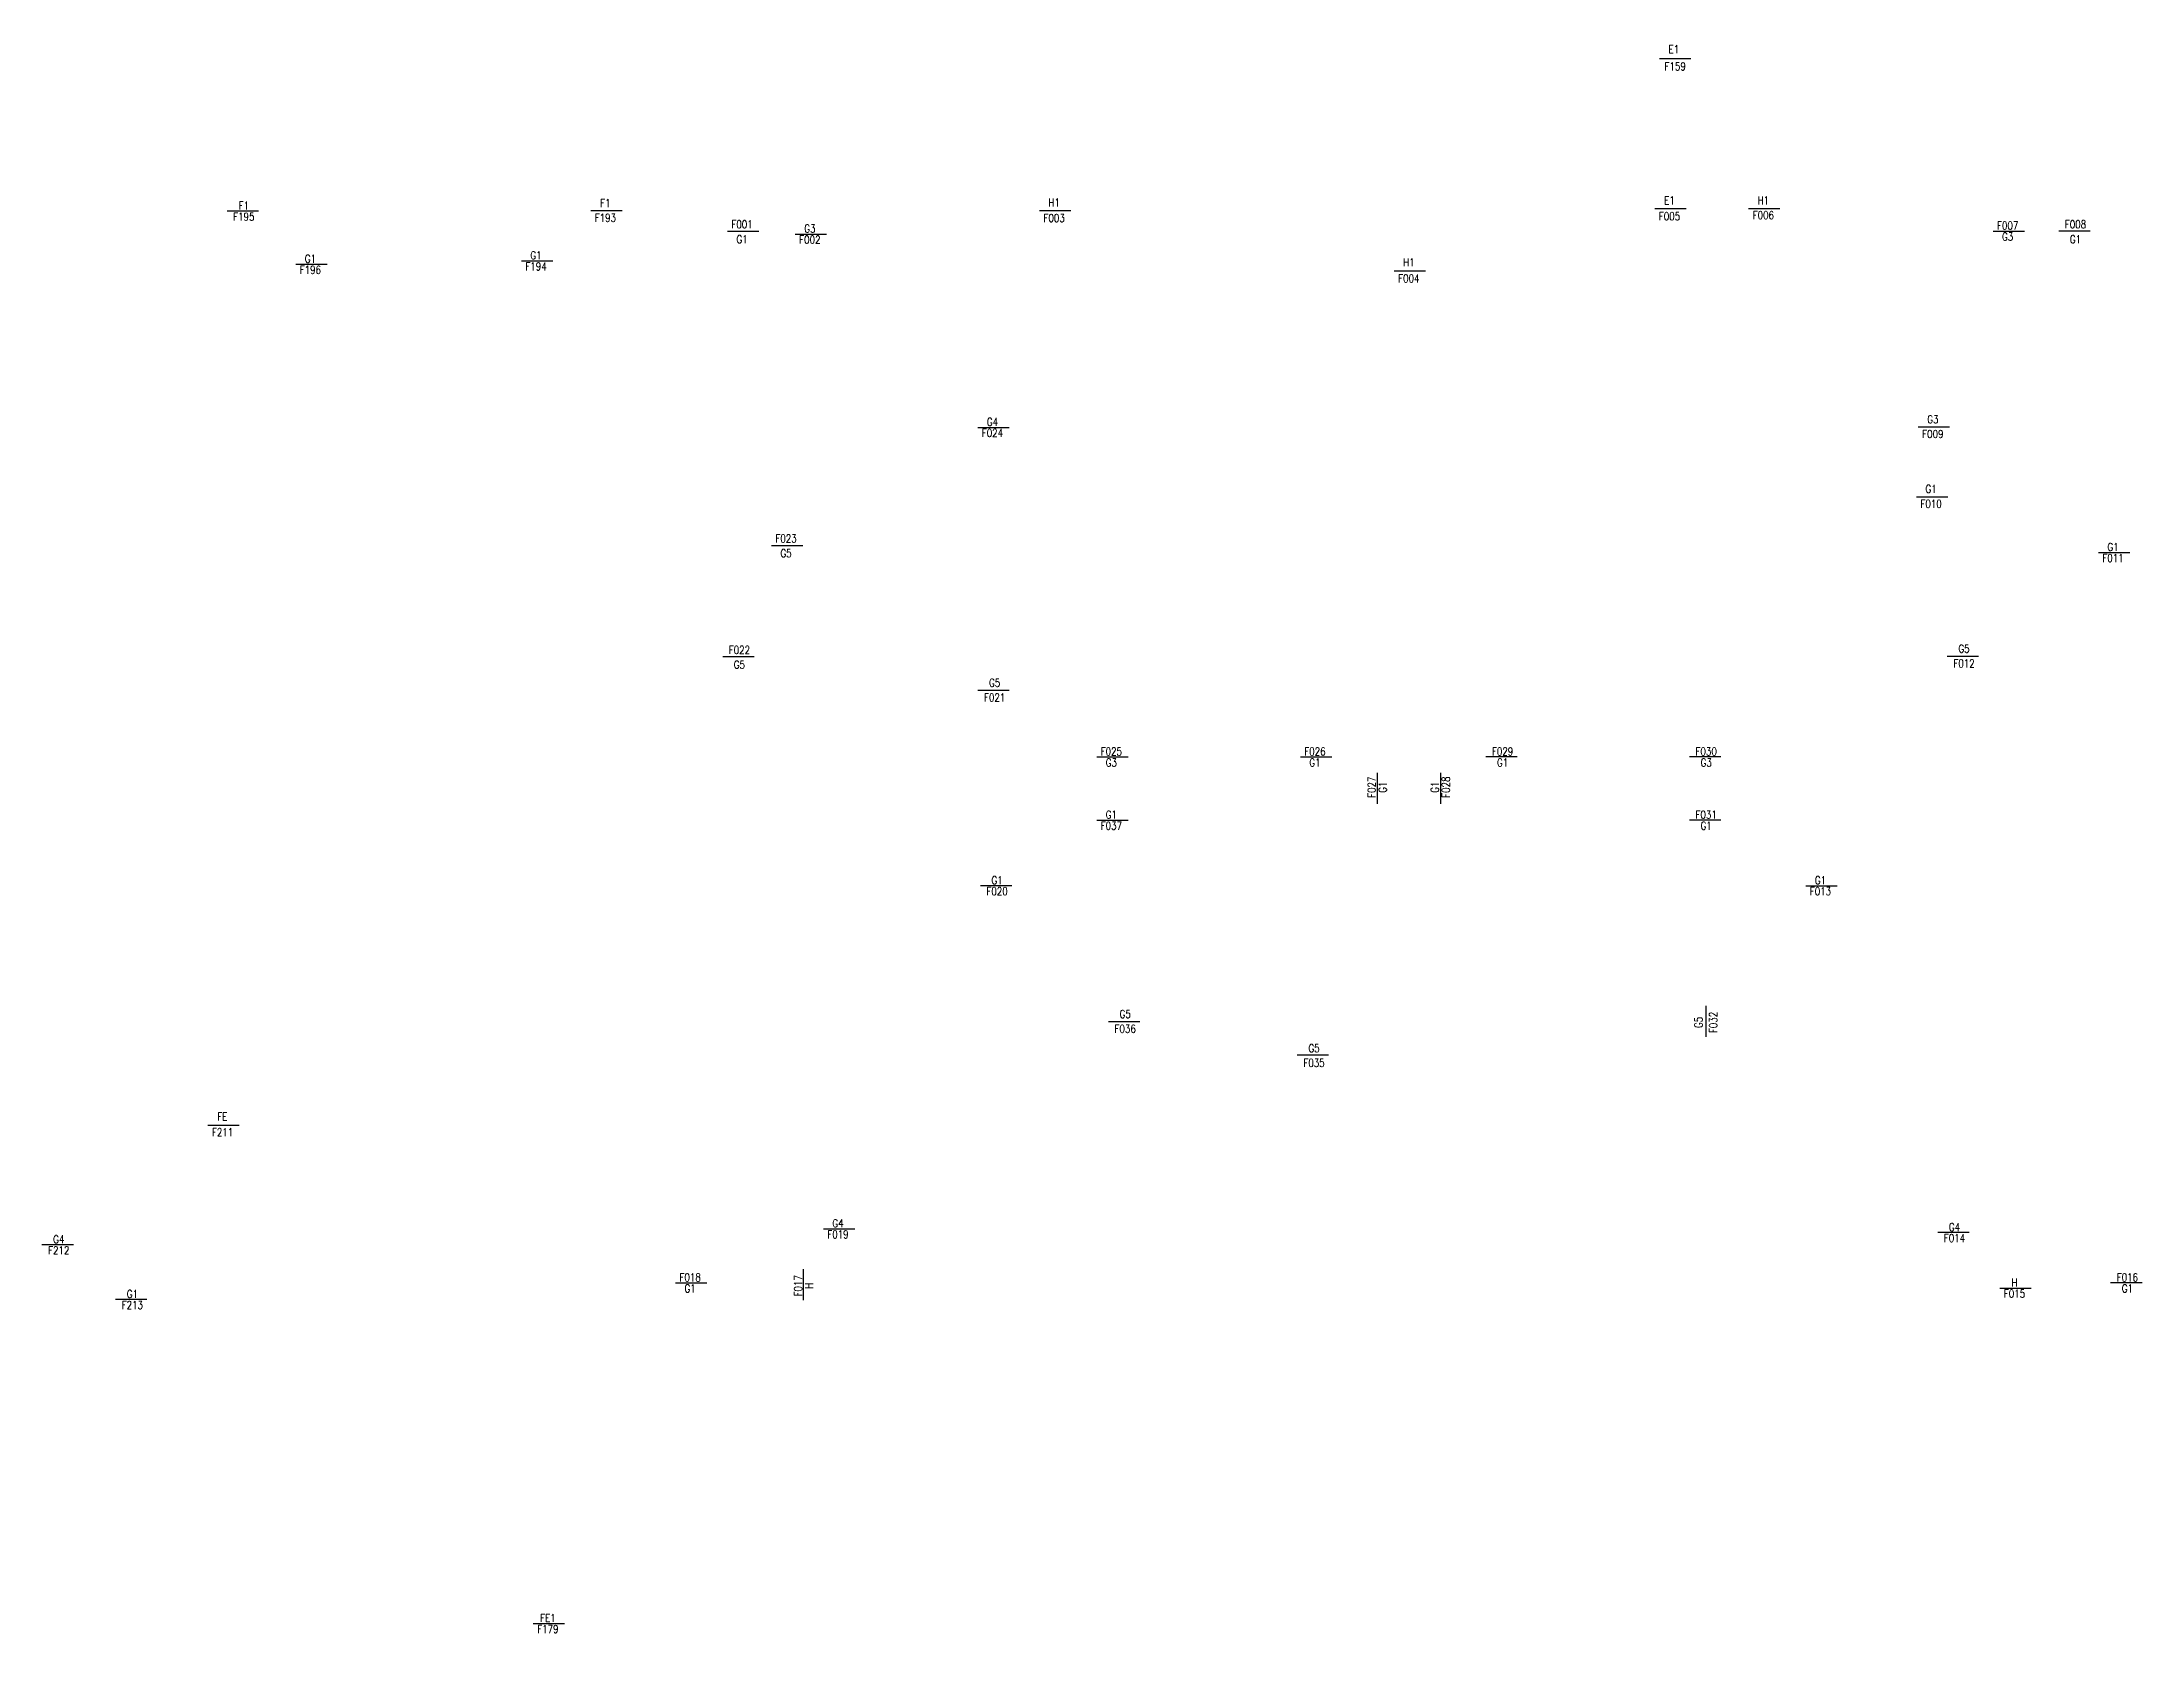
# Model space of a CAD drawing. Extents: x 417866242 to 417866861, y 43498051 to 43498155.
# Drawn here: x 417866819.56514 to 417866819.61001, y 43498082.70444 to 43498082.73858 of the extents above; entities that cross this region are included whole.
import ezdxf
from ezdxf.enums import TextEntityAlignment as Align

# ---------------------------------------------------------------- set-up
doc = ezdxf.new("R2010")
doc.units = 0
doc.header["$MEASUREMENT"] = 0
doc.layers.add('DOOR-CR', color=2, linetype='CONTINUOUS')
doc.layers.add('DOOR-NO', color=7, linetype='CONTINUOUS')
doc.styles.add('ROMANS', font='ROMANS.shx', dxfattribs={"width": 0.6})

# ---------------------------------------------------------------- blocks, each defined once
blk = doc.blocks.new('DD1')
at = {"layer": 'DOOR-CR'}
blk.add_line((-308, 0), (353, 0), dxfattribs=at)
blk.add_lwpolyline([(-308, -173, 3.820224), (-308, 173)], format="xyb", close=True, dxfattribs=at)
at = {"layer": 'DOOR-NO', "color": 255, "style": 'ROMANS', "width": 0.8}
for tag, p in [('G', (0, 184)), ('000', (0, -141))]:
    blk.add_attdef(tag, text='', height=204, dxfattribs=at).set_placement(p, align=Align.MIDDLE)

msp = doc.modelspace()

# ---------------------------------------------------------------- block references
at = {"layer": 'DOOR-NO'}
ref = msp.add_blockref('DD1', (417866819.600007, 43498082.738224), dxfattribs=dict(at, xscale=1.013278961181641e-06, yscale=9.98377799987793e-07, zscale=1e-06))
ref.add_attrib('G', 'E1', dxfattribs={"height": 0.00017, "style": 'ROMANS', "width": 0.8}).set_placement((417866819.600004, 43498082.738423), align=Align.MIDDLE)
ref.add_attrib('000', 'F159', dxfattribs={"height": 0.00017, "style": 'ROMANS', "width": 0.8}).set_placement((417866819.600034, 43498082.738056), align=Align.MIDDLE)
ref = msp.add_blockref('DD1', (417866819.569453, 43498082.734964), dxfattribs=dict(at, xscale=-1.013278961181641e-06, yscale=9.98377799987793e-07, zscale=1e-06))
ref.add_attrib('G', 'F1', dxfattribs={"height": 0.00017, "style": 'ROMANS', "width": 0.8}).set_placement((417866819.569453, 43498082.735082), align=Align.MIDDLE)
ref.add_attrib('000', 'F195', dxfattribs={"height": 0.00017, "style": 'ROMANS', "width": 0.8}).set_placement((417866819.569453, 43498082.734846), align=Align.MIDDLE)
ref = msp.add_blockref('DD1', (417866819.577178, 43498082.734977), dxfattribs=dict(at, xscale=1.013278961181641e-06, yscale=9.98377799987793e-07, zscale=1e-06))
ref.add_attrib('G', 'F1', dxfattribs={"height": 0.00017, "style": 'ROMANS', "width": 0.8}).set_placement((417866819.577178, 43498082.735136), align=Align.MIDDLE)
ref.add_attrib('000', 'F193', dxfattribs={"height": 0.00017, "style": 'ROMANS', "width": 0.8}).set_placement((417866819.577178, 43498082.734821), align=Align.MIDDLE)
ref = msp.add_blockref('DD1', (417866819.586765, 43498082.734977), dxfattribs=dict(at, xscale=1.013278961181641e-06, yscale=9.98377799987793e-07, zscale=1e-06))
ref.add_attrib('G', 'H1', dxfattribs={"height": 0.00017, "style": 'ROMANS', "width": 0.8}).set_placement((417866819.586765, 43498082.735147), align=Align.MIDDLE)
ref.add_attrib('000', 'F003', dxfattribs={"height": 0.00017, "style": 'ROMANS', "width": 0.8}).set_placement((417866819.586765, 43498082.734816), align=Align.MIDDLE)
ref = msp.add_blockref('DD1', (417866819.599913, 43498082.735019), dxfattribs=dict(at, xscale=1.013278961181641e-06, yscale=9.98377799987793e-07, zscale=1e-06))
ref.add_attrib('G', 'E1', dxfattribs={"height": 0.00017, "style": 'ROMANS', "width": 0.8}).set_placement((417866819.599912, 43498082.735192), align=Align.MIDDLE)
ref.add_attrib('000', 'F005', dxfattribs={"height": 0.00017, "style": 'ROMANS', "width": 0.8}).set_placement((417866819.599912, 43498082.734855), align=Align.MIDDLE)
ref = msp.add_blockref('DD1', (417866819.601915, 43498082.735019), dxfattribs=dict(at, xscale=1.013278961181641e-06, yscale=9.98377799987793e-07, zscale=1e-06))
ref.add_attrib('G', 'H1', dxfattribs={"height": 0.00017, "style": 'ROMANS', "width": 0.8}).set_placement((417866819.601917, 43498082.735194), align=Align.MIDDLE)
ref.add_attrib('000', 'F006', dxfattribs={"height": 0.00017, "style": 'ROMANS', "width": 0.8}).set_placement((417866819.601917, 43498082.734877), align=Align.MIDDLE)
ref = msp.add_blockref('DD1', (417866819.580098, 43498082.734536), dxfattribs=dict(at, xscale=-1.013278961181641e-06, yscale=9.98377799987793e-07, zscale=1e-06, rotation=180))
ref.add_attrib('G', 'G1', dxfattribs={"height": 0.00017, "style": 'ROMANS', "width": 0.8}).set_placement((417866819.580098, 43498082.734363), align=Align.MIDDLE)
ref.add_attrib('000', 'F001', dxfattribs={"height": 0.00017, "style": 'ROMANS', "width": 0.8}).set_placement((417866819.580098, 43498082.734683), align=Align.MIDDLE)
ref = msp.add_blockref('DD1', (417866819.607137, 43498082.734537), dxfattribs=dict(at, xscale=-1.013278961181641e-06, yscale=9.98377799987793e-07, zscale=1e-06, rotation=180))
ref.add_attrib('G', 'G3', dxfattribs={"height": 0.00017, "style": 'ROMANS', "width": 0.8}).set_placement((417866819.607137, 43498082.734419), align=Align.MIDDLE)
ref.add_attrib('000', 'F007', dxfattribs={"height": 0.00017, "style": 'ROMANS', "width": 0.8}).set_placement((417866819.607137, 43498082.734655), align=Align.MIDDLE)
ref = msp.add_blockref('DD1', (417866819.608586, 43498082.734536), dxfattribs=dict(at, xscale=1.013278961181641e-06, yscale=9.98377799987793e-07, zscale=1e-06, rotation=180))
ref.add_attrib('G', 'G1', dxfattribs={"height": 0.00017, "style": 'ROMANS', "width": 0.8}).set_placement((417866819.608586, 43498082.734363), align=Align.MIDDLE)
ref.add_attrib('000', 'F008', dxfattribs={"height": 0.00017, "style": 'ROMANS', "width": 0.8}).set_placement((417866819.608586, 43498082.734683), align=Align.MIDDLE)
ref = msp.add_blockref('DD1', (417866819.581546, 43498082.734473), dxfattribs=dict(at, xscale=1.013278961181641e-06, yscale=9.98377799987793e-07, zscale=1e-06))
ref.add_attrib('G', 'G3', dxfattribs={"height": 0.00017, "style": 'ROMANS', "width": 0.8}).set_placement((417866819.581546, 43498082.734591), align=Align.MIDDLE)
ref.add_attrib('000', 'F002', dxfattribs={"height": 0.00017, "style": 'ROMANS', "width": 0.8}).set_placement((417866819.581546, 43498082.734355), align=Align.MIDDLE)
ref = msp.add_blockref('DD1', (417866819.570875, 43498082.733828), dxfattribs=dict(at, xscale=1.013278961181641e-06, yscale=9.98377799987793e-07, zscale=1e-06))
ref.add_attrib('G', 'G1', dxfattribs={"height": 0.00017, "style": 'ROMANS', "width": 0.8}).set_placement((417866819.570875, 43498082.733946), align=Align.MIDDLE)
ref.add_attrib('000', 'F196', dxfattribs={"height": 0.00017, "style": 'ROMANS', "width": 0.8}).set_placement((417866819.570875, 43498082.73371), align=Align.MIDDLE)
ref = msp.add_blockref('DD1', (417866819.575695, 43498082.733902), dxfattribs=dict(at, xscale=1.013278961181641e-06, yscale=9.98377799987793e-07, zscale=1e-06))
ref.add_attrib('G', 'G1', dxfattribs={"height": 0.00017, "style": 'ROMANS', "width": 0.8}).set_placement((417866819.575695, 43498082.73402), align=Align.MIDDLE)
ref.add_attrib('000', 'F194', dxfattribs={"height": 0.00017, "style": 'ROMANS', "width": 0.8}).set_placement((417866819.575695, 43498082.733784), align=Align.MIDDLE)
ref = msp.add_blockref('DD1', (417866819.594344, 43498082.733689), dxfattribs=dict(at, xscale=1.013278961181641e-06, yscale=9.98377799987793e-07, zscale=1e-06))
ref.add_attrib('G', 'H1', dxfattribs={"height": 0.00017, "style": 'ROMANS', "width": 0.8}).set_placement((417866819.594344, 43498082.73387), align=Align.MIDDLE)
ref.add_attrib('000', 'F004', dxfattribs={"height": 0.00017, "style": 'ROMANS', "width": 0.8}).set_placement((417866819.594344, 43498082.733527), align=Align.MIDDLE)
ref = msp.add_blockref('DD1', (417866819.585447, 43498082.730345), dxfattribs=dict(at, xscale=1.013278961181641e-06, yscale=9.98377799987793e-07, zscale=1e-06))
ref.add_attrib('G', 'G4', dxfattribs={"height": 0.00017, "style": 'ROMANS', "width": 0.8}).set_placement((417866819.585447, 43498082.730463), align=Align.MIDDLE)
ref.add_attrib('000', 'F024', dxfattribs={"height": 0.00017, "style": 'ROMANS', "width": 0.8}).set_placement((417866819.585447, 43498082.730227), align=Align.MIDDLE)
ref = msp.add_blockref('DD1', (417866819.605539, 43498082.730353), dxfattribs=dict(at, xscale=1.013278961181641e-06, yscale=9.98377799987793e-07, zscale=1e-06))
ref.add_attrib('G', 'G3', dxfattribs={"height": 0.00017, "style": 'ROMANS', "width": 0.8}).set_placement((417866819.605539, 43498082.730517), align=Align.MIDDLE)
ref.add_attrib('000', 'F009', dxfattribs={"height": 0.00017, "style": 'ROMANS', "width": 0.8}).set_placement((417866819.605539, 43498082.730203), align=Align.MIDDLE)
ref = msp.add_blockref('DD1', (417866819.605501, 43498082.728858), dxfattribs=dict(at, xscale=1.013278961181641e-06, yscale=9.98377799987793e-07, zscale=1e-06))
ref.add_attrib('G', 'G1', dxfattribs={"height": 0.00017, "style": 'ROMANS', "width": 0.8}).set_placement((417866819.605501, 43498082.72903), align=Align.MIDDLE)
ref.add_attrib('000', 'F010', dxfattribs={"height": 0.00017, "style": 'ROMANS', "width": 0.8}).set_placement((417866819.605501, 43498082.728711), align=Align.MIDDLE)
ref = msp.add_blockref('DD1', (417866819.581038, 43498082.727822), dxfattribs=dict(at, xscale=-1.013278961181641e-06, yscale=9.98377799987793e-07, zscale=1e-06, rotation=180))
ref.add_attrib('G', 'G5', dxfattribs={"height": 0.00017, "style": 'ROMANS', "width": 0.8}).set_placement((417866819.581038, 43498082.727657), align=Align.MIDDLE)
ref.add_attrib('000', 'F023', dxfattribs={"height": 0.00017, "style": 'ROMANS', "width": 0.8}).set_placement((417866819.581038, 43498082.727972), align=Align.MIDDLE)
ref = msp.add_blockref('DD1', (417866819.609388, 43498082.727672), dxfattribs=dict(at, xscale=1.013278961181641e-06, yscale=9.98377799987793e-07, zscale=1e-06))
ref.add_attrib('G', 'G1', dxfattribs={"height": 0.00017, "style": 'ROMANS', "width": 0.8}).set_placement((417866819.609388, 43498082.72779), align=Align.MIDDLE)
ref.add_attrib('000', 'F011', dxfattribs={"height": 0.00017, "style": 'ROMANS', "width": 0.8}).set_placement((417866819.609388, 43498082.727554), align=Align.MIDDLE)
ref = msp.add_blockref('DD1', (417866819.580041, 43498082.725441), dxfattribs=dict(at, xscale=1.013278961181641e-06, yscale=9.98377799987793e-07, zscale=1e-06, rotation=180))
ref.add_attrib('G', 'G5', dxfattribs={"height": 0.00017, "style": 'ROMANS', "width": 0.8}).set_placement((417866819.580041, 43498082.725276), align=Align.MIDDLE)
ref.add_attrib('000', 'F022', dxfattribs={"height": 0.00017, "style": 'ROMANS', "width": 0.8}).set_placement((417866819.580041, 43498082.725591), align=Align.MIDDLE)
ref = msp.add_blockref('DD1', (417866819.606205, 43498082.725452), dxfattribs=dict(at, xscale=-1.013278961181641e-06, yscale=9.98377799987793e-07, zscale=1e-06))
ref.add_attrib('G', 'G5', dxfattribs={"height": 0.00017, "style": 'ROMANS', "width": 0.8}).set_placement((417866819.606205, 43498082.725617), align=Align.MIDDLE)
ref.add_attrib('000', 'F012', dxfattribs={"height": 0.00017, "style": 'ROMANS', "width": 0.8}).set_placement((417866819.606205, 43498082.725302), align=Align.MIDDLE)
ref = msp.add_blockref('DD1', (417866819.585494, 43498082.724725), dxfattribs=dict(at, xscale=-1.013278961181641e-06, yscale=9.98377799987793e-07, zscale=1e-06))
ref.add_attrib('G', 'G5', dxfattribs={"height": 0.00017, "style": 'ROMANS', "width": 0.8}).set_placement((417866819.585494, 43498082.72489), align=Align.MIDDLE)
ref.add_attrib('000', 'F021', dxfattribs={"height": 0.00017, "style": 'ROMANS', "width": 0.8}).set_placement((417866819.585494, 43498082.724575), align=Align.MIDDLE)
ref = msp.add_blockref('DD1', (417866819.587987, 43498082.723304), dxfattribs=dict(at, xscale=-1.013278961181641e-06, yscale=9.98377799987793e-07, zscale=1e-06, rotation=180))
ref.add_attrib('G', 'G3', dxfattribs={"height": 0.00017, "style": 'ROMANS', "width": 0.8}).set_placement((417866819.587987, 43498082.723186), align=Align.MIDDLE)
ref.add_attrib('000', 'F025', dxfattribs={"height": 0.00017, "style": 'ROMANS', "width": 0.8}).set_placement((417866819.587987, 43498082.723422), align=Align.MIDDLE)
ref = msp.add_blockref('DD1', (417866819.592337, 43498082.723304), dxfattribs=dict(at, xscale=-1.013278961181641e-06, yscale=9.98377799987793e-07, zscale=1e-06, rotation=180))
ref.add_attrib('G', 'G1', dxfattribs={"height": 0.00017, "style": 'ROMANS', "width": 0.8}).set_placement((417866819.592337, 43498082.723186), align=Align.MIDDLE)
ref.add_attrib('000', 'F026', dxfattribs={"height": 0.00017, "style": 'ROMANS', "width": 0.8}).set_placement((417866819.592337, 43498082.723422), align=Align.MIDDLE)
ref = msp.add_blockref('DD1', (417866819.596346, 43498082.723304), dxfattribs=dict(at, xscale=1.013278961181641e-06, yscale=9.98377799987793e-07, zscale=1e-06, rotation=180))
ref.add_attrib('G', 'G1', dxfattribs={"height": 0.00017, "style": 'ROMANS', "width": 0.8}).set_placement((417866819.596346, 43498082.723186), align=Align.MIDDLE)
ref.add_attrib('000', 'F029', dxfattribs={"height": 0.00017, "style": 'ROMANS', "width": 0.8}).set_placement((417866819.596346, 43498082.723422), align=Align.MIDDLE)
ref = msp.add_blockref('DD1', (417866819.600696, 43498082.723304), dxfattribs=dict(at, xscale=1.013278961181641e-06, yscale=9.98377799987793e-07, zscale=1e-06, rotation=180))
ref.add_attrib('G', 'G3', dxfattribs={"height": 0.00017, "style": 'ROMANS', "width": 0.8}).set_placement((417866819.600696, 43498082.723186), align=Align.MIDDLE)
ref.add_attrib('000', 'F030', dxfattribs={"height": 0.00017, "style": 'ROMANS', "width": 0.8}).set_placement((417866819.600696, 43498082.723422), align=Align.MIDDLE)
ref = msp.add_blockref('DD1', (417866819.593667, 43498082.722659), dxfattribs=dict(at, xscale=9.98377799987793e-07, yscale=9.98377799987793e-07, zscale=1e-06, rotation=270))
ref.add_attrib('G', 'G1', dxfattribs={"height": 0.00017, "rotation": 90, "style": 'ROMANS', "width": 0.8}).set_placement((417866819.593785, 43498082.722659), align=Align.MIDDLE)
ref.add_attrib('000', 'F027', dxfattribs={"height": 0.00017, "rotation": 90, "style": 'ROMANS', "width": 0.8}).set_placement((417866819.593549, 43498082.722659), align=Align.MIDDLE)
ref = msp.add_blockref('DD1', (417866819.595017, 43498082.722659), dxfattribs=dict(at, xscale=-9.98377799987793e-07, yscale=9.98377799987793e-07, zscale=1e-06, rotation=90))
ref.add_attrib('G', 'G1', dxfattribs={"height": 0.00017, "rotation": 90, "style": 'ROMANS', "width": 0.8}).set_placement((417866819.594899, 43498082.722659), align=Align.MIDDLE)
ref.add_attrib('000', 'F028', dxfattribs={"height": 0.00017, "rotation": 90, "style": 'ROMANS', "width": 0.8}).set_placement((417866819.595135, 43498082.722659), align=Align.MIDDLE)
ref = msp.add_blockref('DD1', (417866819.587987, 43498082.721954), dxfattribs=dict(at, xscale=1.013278961181641e-06, yscale=9.98377799987793e-07, zscale=1e-06))
ref.add_attrib('G', 'G1', dxfattribs={"height": 0.00017, "style": 'ROMANS', "width": 0.8}).set_placement((417866819.587987, 43498082.722072), align=Align.MIDDLE)
ref.add_attrib('000', 'F037', dxfattribs={"height": 0.00017, "style": 'ROMANS', "width": 0.8}).set_placement((417866819.587987, 43498082.721836), align=Align.MIDDLE)
ref = msp.add_blockref('DD1', (417866819.600696, 43498082.721954), dxfattribs=dict(at, xscale=-1.013278961181641e-06, yscale=9.98377799987793e-07, zscale=1e-06))
ref.add_attrib('G', 'F031', dxfattribs={"height": 0.00017, "style": 'ROMANS', "width": 0.8}).set_placement((417866819.600696, 43498082.722072), align=Align.MIDDLE)
ref.add_attrib('000', 'G1', dxfattribs={"height": 0.00017, "style": 'ROMANS', "width": 0.8}).set_placement((417866819.600696, 43498082.721836), align=Align.MIDDLE)
ref = msp.add_blockref('DD1', (417866819.585546, 43498082.720554), dxfattribs=dict(at, xscale=-1.013278961181641e-06, yscale=9.98377799987793e-07, zscale=1e-06))
ref.add_attrib('G', 'G1', dxfattribs={"height": 0.00017, "style": 'ROMANS', "width": 0.8}).set_placement((417866819.585546, 43498082.720672), align=Align.MIDDLE)
ref.add_attrib('000', 'F020', dxfattribs={"height": 0.00017, "style": 'ROMANS', "width": 0.8}).set_placement((417866819.585546, 43498082.720436), align=Align.MIDDLE)
ref = msp.add_blockref('DD1', (417866819.603137, 43498082.720554), dxfattribs=dict(at, xscale=1.013278961181641e-06, yscale=9.98377799987793e-07, zscale=1e-06))
ref.add_attrib('G', 'G1', dxfattribs={"height": 0.00017, "style": 'ROMANS', "width": 0.8}).set_placement((417866819.603137, 43498082.720672), align=Align.MIDDLE)
ref.add_attrib('000', 'F013', dxfattribs={"height": 0.00017, "style": 'ROMANS', "width": 0.8}).set_placement((417866819.603137, 43498082.720436), align=Align.MIDDLE)
ref = msp.add_blockref('DD1', (417866819.588283, 43498082.717648), dxfattribs=dict(at, xscale=-1.013278961181641e-06, yscale=9.98377799987793e-07, zscale=1e-06))
ref.add_attrib('G', 'G5', dxfattribs={"height": 0.00017, "style": 'ROMANS', "width": 0.8}).set_placement((417866819.588283, 43498082.717813), align=Align.MIDDLE)
ref.add_attrib('000', 'F036', dxfattribs={"height": 0.00017, "style": 'ROMANS', "width": 0.8}).set_placement((417866819.588283, 43498082.717498), align=Align.MIDDLE)
ref = msp.add_blockref('DD1', (417866819.600696, 43498082.717634), dxfattribs=dict(at, xscale=9.98377799987793e-07, yscale=9.98377799987793e-07, zscale=1e-06, rotation=90))
ref.add_attrib('G', 'G5', dxfattribs={"height": 0.00017, "rotation": 90, "style": 'ROMANS', "width": 0.8}).set_placement((417866819.600532, 43498082.717634), align=Align.MIDDLE)
ref.add_attrib('000', 'F032', dxfattribs={"height": 0.00017, "rotation": 90, "style": 'ROMANS', "width": 0.8}).set_placement((417866819.600846, 43498082.717634), align=Align.MIDDLE)
ref = msp.add_blockref('DD1', (417866819.592318, 43498082.716934), dxfattribs=dict(at, xscale=1.013278961181641e-06, yscale=9.98377799987793e-07, zscale=1e-06, rotation=180))
ref.add_attrib('G', 'F035', dxfattribs={"height": 0.00017, "style": 'ROMANS', "width": 0.8}).set_placement((417866819.592318, 43498082.71677), align=Align.MIDDLE)
ref.add_attrib('000', 'G5', dxfattribs={"height": 0.00017, "style": 'ROMANS', "width": 0.8}).set_placement((417866819.592318, 43498082.717084), align=Align.MIDDLE)
ref = msp.add_blockref('DD1', (417866819.568996, 43498082.715441), dxfattribs=dict(at, xscale=1.013278961181641e-06, yscale=9.98377799987793e-07, zscale=1e-06))
ref.add_attrib('G', 'FE', dxfattribs={"height": 0.00017, "style": 'ROMANS', "width": 0.8}).set_placement((417866819.568993, 43498082.715622), align=Align.MIDDLE)
ref.add_attrib('000', 'F211', dxfattribs={"height": 0.00017, "style": 'ROMANS', "width": 0.8}).set_placement((417866819.568999, 43498082.715289), align=Align.MIDDLE)
ref = msp.add_blockref('DD1', (417866819.582147, 43498082.713225), dxfattribs=dict(at, xscale=1.013278961181641e-06, yscale=9.98377799987793e-07, zscale=1e-06))
ref.add_attrib('G', 'G4', dxfattribs={"height": 0.00017, "style": 'ROMANS', "width": 0.8}).set_placement((417866819.582147, 43498082.713343), align=Align.MIDDLE)
ref.add_attrib('000', 'F019', dxfattribs={"height": 0.00017, "style": 'ROMANS', "width": 0.8}).set_placement((417866819.582147, 43498082.713107), align=Align.MIDDLE)
ref = msp.add_blockref('DD1', (417866819.606001, 43498082.713145), dxfattribs=dict(at, xscale=-1.013278961181641e-06, yscale=9.98377799987793e-07, zscale=1e-06))
ref.add_attrib('G', 'G4', dxfattribs={"height": 0.00017, "style": 'ROMANS', "width": 0.8}).set_placement((417866819.606001, 43498082.713262), align=Align.MIDDLE)
ref.add_attrib('000', 'F014', dxfattribs={"height": 0.00017, "style": 'ROMANS', "width": 0.8}).set_placement((417866819.606001, 43498082.713027), align=Align.MIDDLE)
ref = msp.add_blockref('DD1', (417866819.565498, 43498082.712884), dxfattribs=dict(at, xscale=-1.013278961181641e-06, yscale=9.98377799987793e-07, zscale=1e-06))
ref.add_attrib('G', 'G4', dxfattribs={"height": 0.00017, "style": 'ROMANS', "width": 0.8}).set_placement((417866819.565498, 43498082.713002), align=Align.MIDDLE)
ref.add_attrib('000', 'F212', dxfattribs={"height": 0.00017, "style": 'ROMANS', "width": 0.8}).set_placement((417866819.565498, 43498082.712766), align=Align.MIDDLE)
ref = msp.add_blockref('DD1', (417866819.578988, 43498082.71207), dxfattribs=dict(at, xscale=-1.013278961181641e-06, yscale=9.98377799987793e-07, zscale=1e-06, rotation=180))
ref.add_attrib('G', 'G1', dxfattribs={"height": 0.00017, "style": 'ROMANS', "width": 0.8}).set_placement((417866819.578988, 43498082.711952), align=Align.MIDDLE)
ref.add_attrib('000', 'F018', dxfattribs={"height": 0.00017, "style": 'ROMANS', "width": 0.8}).set_placement((417866819.578988, 43498082.712188), align=Align.MIDDLE)
ref = msp.add_blockref('DD1', (417866819.609695, 43498082.71207), dxfattribs=dict(at, xscale=1.013278961181641e-06, yscale=9.98377799987793e-07, zscale=1e-06, rotation=180))
ref.add_attrib('G', 'G1', dxfattribs={"height": 0.00017, "style": 'ROMANS', "width": 0.8}).set_placement((417866819.609695, 43498082.711952), align=Align.MIDDLE)
ref.add_attrib('000', 'F016', dxfattribs={"height": 0.00017, "style": 'ROMANS', "width": 0.8}).set_placement((417866819.609695, 43498082.712188), align=Align.MIDDLE)
ref = msp.add_blockref('DD1', (417866819.567071, 43498082.711716), dxfattribs=dict(at, xscale=-1.013278961181641e-06, yscale=9.98377799987793e-07, zscale=1e-06))
ref.add_attrib('G', 'G1', dxfattribs={"height": 0.00017, "style": 'ROMANS', "width": 0.8}).set_placement((417866819.567071, 43498082.711834), align=Align.MIDDLE)
ref.add_attrib('000', 'F213', dxfattribs={"height": 0.00017, "style": 'ROMANS', "width": 0.8}).set_placement((417866819.567071, 43498082.711598), align=Align.MIDDLE)
ref = msp.add_blockref('DD1', (417866819.581412, 43498082.712009), dxfattribs=dict(at, xscale=-9.98377799987793e-07, yscale=9.98377799987793e-07, zscale=1e-06, rotation=270))
ref.add_attrib('G', 'H', dxfattribs={"height": 0.00017, "rotation": 90, "style": 'ROMANS', "width": 0.8}).set_placement((417866819.58153, 43498082.712009), align=Align.MIDDLE)
ref.add_attrib('000', 'F017', dxfattribs={"height": 0.00017, "rotation": 90, "style": 'ROMANS', "width": 0.8}).set_placement((417866819.581294, 43498082.712009), align=Align.MIDDLE)
ref = msp.add_blockref('DD1', (417866819.607283, 43498082.71196), dxfattribs=dict(at, xscale=1.013278961181641e-06, yscale=9.98377799987793e-07, zscale=1e-06))
ref.add_attrib('G', 'H', dxfattribs={"height": 0.00017, "style": 'ROMANS', "width": 0.8}).set_placement((417866819.607283, 43498082.712078), align=Align.MIDDLE)
ref.add_attrib('000', 'F015', dxfattribs={"height": 0.00017, "style": 'ROMANS', "width": 0.8}).set_placement((417866819.607283, 43498082.711843), align=Align.MIDDLE)
ref = msp.add_blockref('DD1', (417866819.575949, 43498082.704795), dxfattribs=dict(at, xscale=1.013278961181641e-06, yscale=9.98377799987793e-07, zscale=1e-06))
ref.add_attrib('G', 'FE1', dxfattribs={"height": 0.00017, "style": 'ROMANS', "width": 0.8}).set_placement((417866819.575949, 43498082.704913), align=Align.MIDDLE)
ref.add_attrib('000', 'F179', dxfattribs={"height": 0.00017, "style": 'ROMANS', "width": 0.8}).set_placement((417866819.575949, 43498082.704677), align=Align.MIDDLE)

doc.saveas('drawing.dxf')
